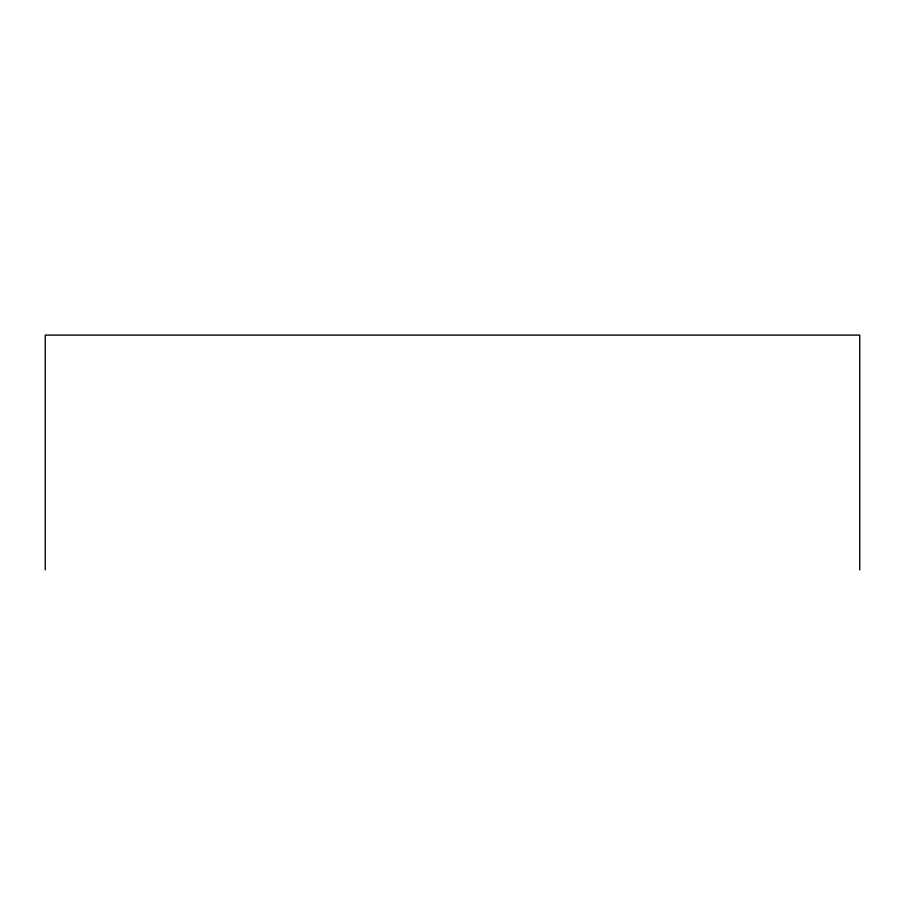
<?xml version="1.0" encoding="UTF-8"?>
<svg xmlns="http://www.w3.org/2000/svg" width="905" height="905" viewBox="0 0 905 905"><rect width="100%" height="100%" fill="white"/><g stroke="black" fill="none" stroke-linecap="round" stroke-linejoin="round"><path stroke-width="1.36" d="M859.75 569.89L859.75 335.11L45.25 335.11L45.25 569.89"/></g></svg>
